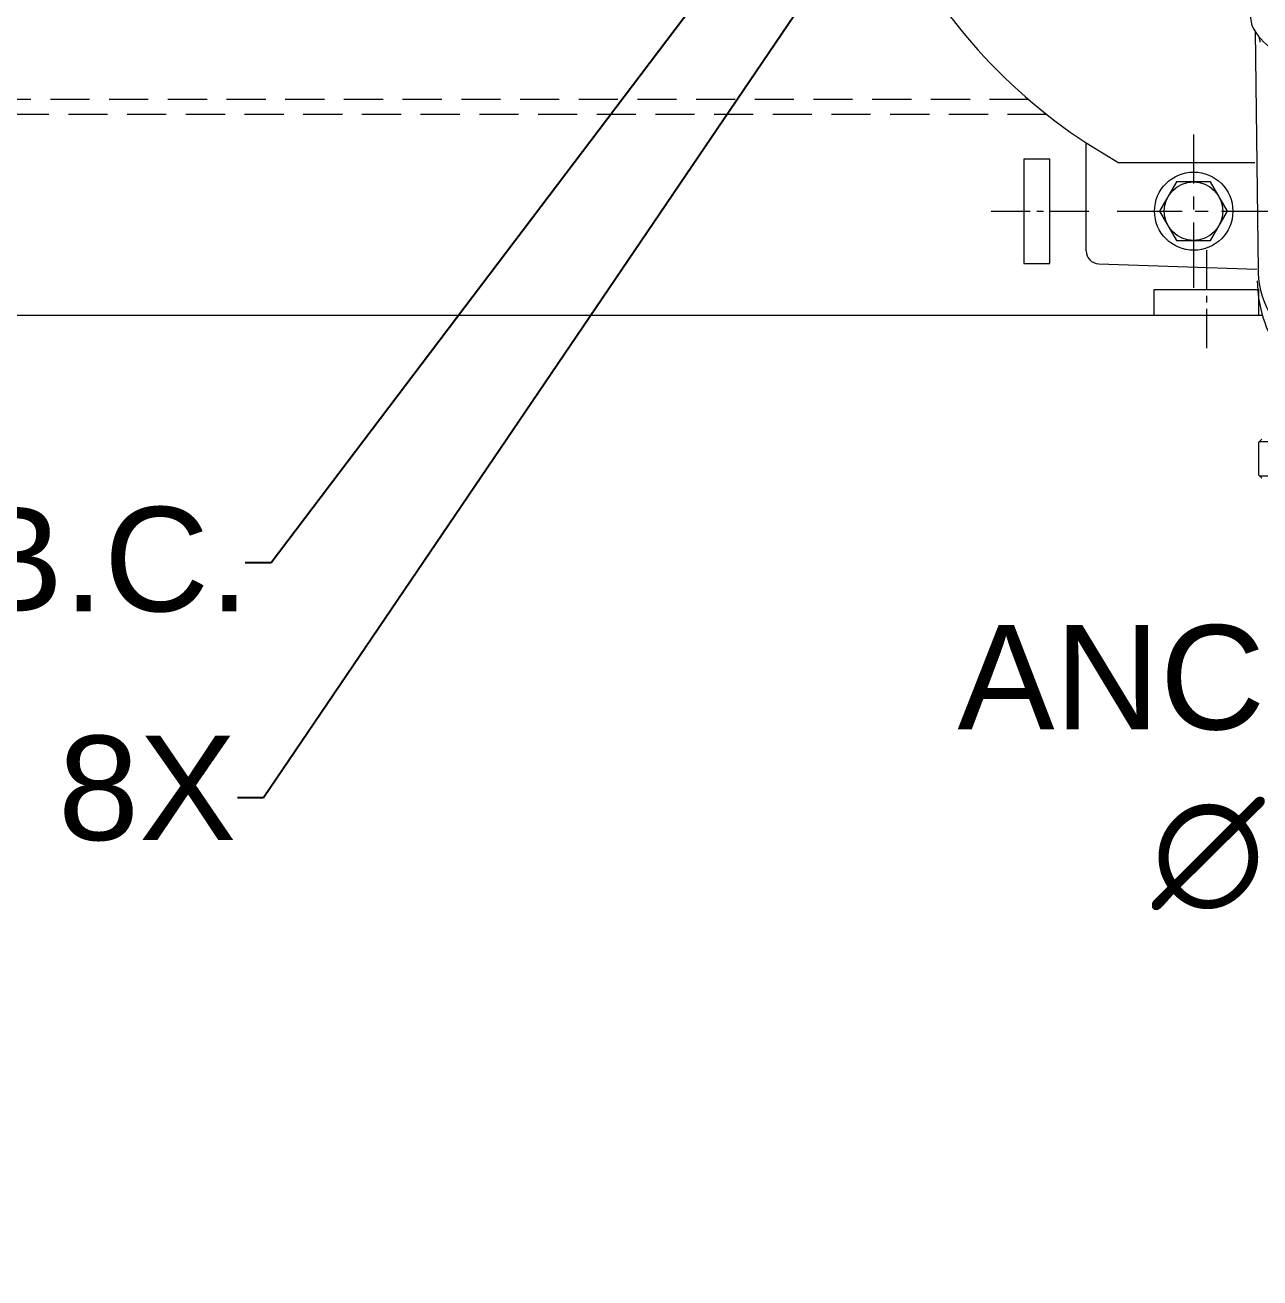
# Model space of a CAD drawing. Header units: inches. Extents: x -48 to 250, y -21 to 207.
# Drawn here: x 38.88 to 62.55, y 89.15 to 113.17 of the extents above; entities that cross this region are included whole.
import ezdxf

# ---------------------------------------------------------------- set-up
doc = ezdxf.new("R2010")
doc.units = ezdxf.units.IN
doc.header["$MEASUREMENT"] = 0
for name, pattern in [('CENTER', [2, 1.25, -0.25, 0.25, -0.25]), ('CENTER2', [1.125, 0.75, -0.125, 0.125, -0.125]), ('CENTERX2', [0.8, 0.5, -0.1, 0.1, -0.1]), ('HIDDEN', [0.375, 0.25, -0.125])]:
    doc.linetypes.add(name, pattern=pattern)
doc.layers.get('Defpoints').update_dxf_attribs({"lineweight": 5})
for name, color, linetype, lineweight in [('CEN', 3, 'CENTER', 5), ('Centerline', 5, 'CENTERX2', 5), ('HID-HIDE', 6, 'HIDDEN', 5), ('HID2', 3, 'HIDDEN', 5), ('OBJ', 7, 'Continuous', 5), ('TEXT', 104, 'Continuous', 5)]:
    doc.layers.add(name, color=color, linetype=linetype, lineweight=lineweight)
doc.styles.get("Standard").update_dxf_attribs({"font": 'arial.ttf'})
doc.dimstyles.new('STANDARD 2 PLCS$3', dxfattribs={"dimtxt": 1, "dimasz": 0.5, "dimexe": 0.18, "dimexo": 0.0625, "dimgap": 0.09, "dimtad": 0, "dimtih": 1, "dimtoh": 1, "dimzin": 4, "dimdsep": 46, "dimtxsty": 'Standard', "dimcen": 0.09, "dimaunit": 1, "dimadec": 0, "dimazin": 1, "dimtfac": 1, "dimtofl": 0, "dimtmove": 1, "dimatfit": 3, "dimfxl": 1, "dimtolj": 1, "dimtzin": 4, "dimarcsym": 0})

# ---------------------------------------------------------------- blocks, each defined once
blk = doc.blocks.new('mc8 inlet pos 1 top view')
at = {"lineweight": 5}
for p in [(1.438, -10.692), (4.673, -11.075)]:
    blk.add_line(p, (2.064, -11.075), dxfattribs=at)
blk.add_arc((7.357, -1.724), 10.746, 205.3629, 236.5731, dxfattribs=at)
at = {"layer": 'CEN', "color": 7, "lineweight": 5}
for p, q in [((3.5, -13.47), (3.5, -10.53)), ((2.03, -12), (4.97, -12))]:
    blk.add_line(p, q, dxfattribs=at)
at = {"layer": 'HID-HIDE', "lineweight": 5}
for p, q in [((4.761, -16.417), (4.919, -16.417)), ((4.761, -17.073), (4.919, -17.073))]:
    blk.add_line(p, q, dxfattribs=at)
at = {"layer": 'OBJ', "color": 7, "lineweight": 5}
blk.add_line((4.28, -6.594), (4.617, -8.439), dxfattribs=at)
at = {"layer": 'OBJ', "lineweight": 5}
for p, q in [((4.679, -8.555), (4.733, -13.138)), ((1.438, -12.759), (1.438, -10.692)), ((1.679, -13.008), (4.713, -13.114)), ((4.807, -16.37), (4.747, -16.43)), ((4.747, -17.06), (4.747, -16.43)), ((4.807, -17.12), (4.747, -17.06))]:
    blk.add_line(p, q, dxfattribs=at)
blk.add_lwpolyline([(3.82, -12.562), (4.145, -12), (3.82, -11.438), (3.17, -11.438), (2.845, -12), (3.17, -12.562)], close=True, dxfattribs=at)
for centre, radius in [((3.5, -12), 0.75), ((3.495, -12), 0.562)]:
    blk.add_circle(centre, radius, dxfattribs=at)
for centre, radius, start, end in [((5.585, -7.999), 1.063, 204.4537, 237.8307), ((1.688, -12.759), 0.25, 180, 268)]:
    blk.add_arc(centre, radius, start, end, dxfattribs=at)
at = {"layer": 'OBJ', "color": 7, "lineweight": 5}
blk.add_arc((4.28, -8.814), 0.5, 6.0574, 17.1892, dxfattribs=at)
at = {"layer": 'OBJ', "lineweight": 5}
for centre, major_axis, ratio, start_param, end_param in [((6.857, -13.095), (2.123, 0.094), 0.894418, 3.114574, 3.713305), ((6.865, -13.245), (0.192, 2.369), 0.902985, 1.681631, 2.29787)]:
    blk.add_ellipse(centre, major_axis=major_axis, ratio=ratio, start_param=start_param, end_param=end_param, dxfattribs=at)
blk = doc.blocks.new('*D86')
at = {"layer": 'Defpoints', "color": 0, "linetype": 'Continuous', "ltscale": 3, "transparency": 16777216}
for p in [(61.328, 126.286), (54.237, 116.917)]:
    blk.add_point(p, dxfattribs=at)
at = {"layer": 'TEXT', "color": 0, "linetype": 'Continuous', "lineweight": -2, "ltscale": 3, "transparency": 16777216}
for p, q in [((57.692, 121.602), (57.872, 121.602)), ((57.782, 121.512), (57.782, 121.692)), ((43.603, 102.866), (53.935, 116.518)), ((43.103, 102.866), (43.603, 102.866))]:
    blk.add_line(p, q, dxfattribs=at)
at = {"layer": 'TEXT', "color": 0, "linetype": 'Continuous', "ltscale": 3, "transparency": 16777216}
blk.add_solid([(53.869, 116.569), (54.002, 116.468), (54.237, 116.917)], dxfattribs=at)
at = {"layer": 'TEXT', "color": 0, "linetype": 'Continuous', "lineweight": 5, "ltscale": 3, "transparency": 16777216, "insert": (35.504, 102.866), "char_height": 2, "attachment_point": 5}
blk.add_mtext('\\A1;∅11.75 B.C.', dxfattribs=at)
blk = doc.blocks.new('*D87')
at = {"layer": 'Defpoints', "color": 0, "linetype": 'Continuous', "ltscale": 3, "transparency": 16777216}
for p in [(55.745, 116.484), (55.324, 115.863)]:
    blk.add_point(p, dxfattribs=at)
at = {"layer": 'TEXT', "color": 0, "linetype": 'Continuous', "lineweight": -2, "ltscale": 3, "transparency": 16777216}
for p, q in [((55.534, 116.084), (55.534, 116.264)), ((55.444, 116.174), (55.624, 116.174)), ((43.455, 98.361), (55.043, 115.45)), ((42.955, 98.361), (43.455, 98.361))]:
    blk.add_line(p, q, dxfattribs=at)
at = {"layer": 'TEXT', "color": 0, "linetype": 'Continuous', "ltscale": 3, "transparency": 16777216}
blk.add_solid([(54.974, 115.496), (55.112, 115.403), (55.324, 115.863)], dxfattribs=at)
at = {"layer": 'TEXT', "color": 0, "linetype": 'Continuous', "lineweight": 5, "ltscale": 3, "transparency": 16777216, "insert": (28.88, 98.361), "char_height": 2, "attachment_point": 5}
blk.add_mtext('\\A1;3/4-10 UNC HOLE, 8X', dxfattribs=at)
blk = doc.blocks.new('*D72')
at = {"color": 0, "lineweight": -2, "transparency": 16777216}
for p, q in [((89.815, 109.602), (89.995, 109.602)), ((89.905, 109.512), (89.905, 109.692)), ((85.832, 98.815), (89.552, 108.666)), ((85.332, 98.815), (85.832, 98.815))]:
    blk.add_line(p, q, dxfattribs=at)
at = {"color": 0, "transparency": 16777216}
blk.add_solid([(89.474, 108.695), (89.63, 108.637), (89.728, 109.134)], dxfattribs=at)
at = {"layer": 'Defpoints', "color": 0, "transparency": 16777216}
for p in [(90.081, 110.069), (89.728, 109.134)]:
    blk.add_point(p, dxfattribs=at)
at = {"color": 0, "lineweight": 5, "transparency": 16777216, "insert": (71.034, 98.815), "char_height": 2, "attachment_point": 5}
blk.add_mtext('\\A1;{\\C7;ANCHOR BOLT HOLE}\\P∅1.00 THRU, 4X', dxfattribs=at)

msp = doc.modelspace()

# ---------------------------------------------------------------- linework, layer by layer
at = {"color": 7, "lineweight": 5}
msp.add_line((62.599, 107.602), (33.071, 107.602), dxfattribs=at)
for points in [[(58.025, 108.602), (58.525, 108.602), (58.525, 110.602), (58.025, 110.602)], [(60.525, 108.102), (62.525, 108.102), (62.525, 107.602), (60.525, 107.602)]]:
    msp.add_lwpolyline(points, close=True, dxfattribs=at)
at = {"layer": 'Centerline', "linetype": 'CENTER2', "lineweight": 5}
for p, q in [((57.4, 109.602), (59.4, 109.602)), ((61.525, 108.852), (61.525, 106.852))]:
    msp.add_line(p, q, dxfattribs=at)
at = {"layer": 'HID2', "color": 7, "lineweight": 5, "ltscale": 3}
for p, q in [((58.12, 111.742), (12.432, 111.742)), ((58.465, 111.457), (12.432, 111.457))]:
    msp.add_line(p, q, dxfattribs=at)

# ---------------------------------------------------------------- block references
at = {"color": 7, "lineweight": 5}
msp.add_blockref('mc8 inlet pos 1 top view', (57.782, 121.602), dxfattribs=at)

# ---------------------------------------------------------------- dimensions: what is measured, and where the dimension line sits
at = {"lineweight": 5}
dim = msp.add_diameter_dim_2p(p1=(90.081, 110.069), p2=(89.728, 109.134), text='{\\C7;ANCHOR BOLT HOLE}\\P<> THRU, 4X', dimstyle='STANDARD 2 PLCS$3', override={"dimtxt": 2}, dxfattribs=at)
dim.commit()
dim.dimension.update_dxf_attribs({"geometry": '*D72', "text_midpoint": (85.832, 98.815), "dimtype": 163})
at = {"layer": 'TEXT', "color": 7, "linetype": 'Continuous', "lineweight": 5, "ltscale": 3}
for p1, p2, text, picture, middle in [((61.328, 126.286), (54.237, 116.917), '<> B.C.', '*D86', (43.603, 102.866)), ((55.745, 116.484), (55.324, 115.863), '3/4-10 UNC HOLE, 8X', '*D87', (43.455, 98.361))]:
    dim = msp.add_diameter_dim_2p(p1=p1, p2=p2, text=text, dimstyle='STANDARD 2 PLCS$3', override={"dimtxt": 2}, dxfattribs=at)
    dim.commit()
    dim.dimension.update_dxf_attribs({"geometry": picture, "text_midpoint": middle, "dimtype": 163})

doc.saveas('drawing.dxf')
